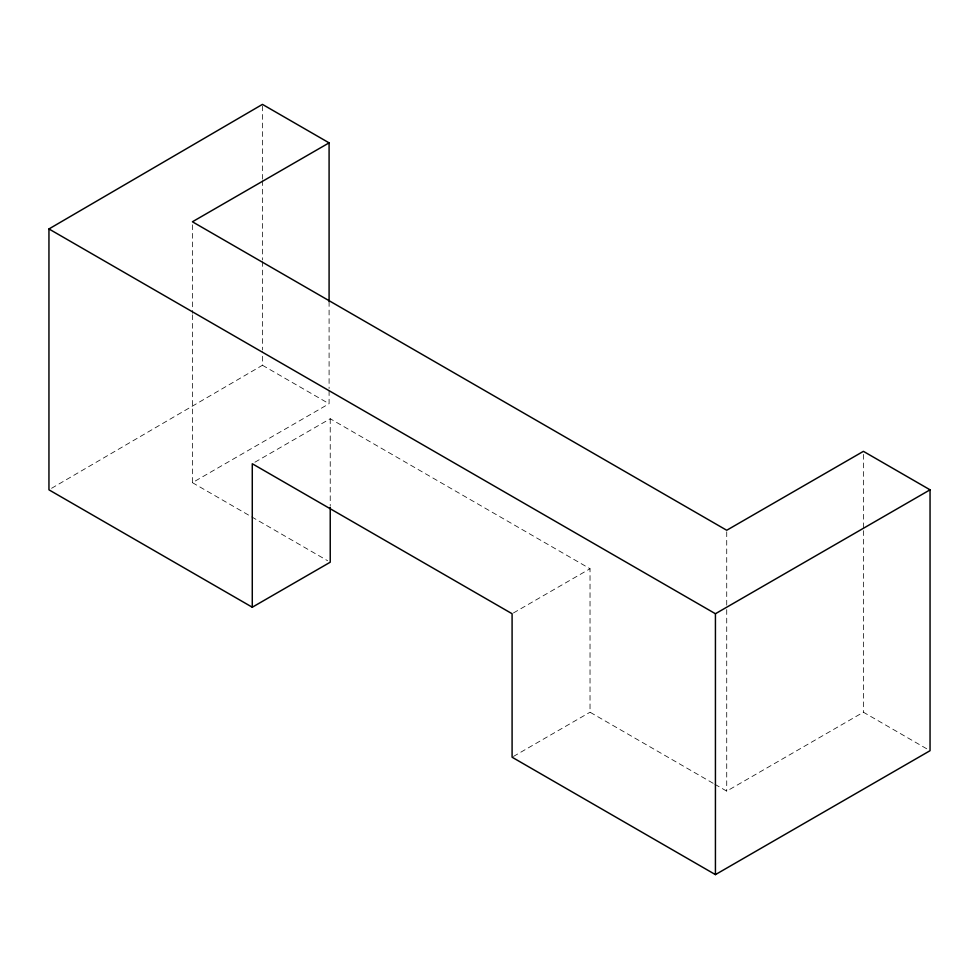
<?xml version="1.0" encoding="UTF-8"?>
<svg xmlns="http://www.w3.org/2000/svg" width="979" height="979" viewBox="0 0 979 979"><rect width="100%" height="100%" fill="white"/><g stroke="black" fill="none" stroke-linecap="round" stroke-linejoin="round"><path stroke-width="0.73" stroke-dasharray="4.89 3.67" d="M51.581 488.288L262.445 365.265L262.445 351.534M192.41 314.834L192.41 482.659L329.091 403.74L329.091 390.009M254.919 462.21L330.229 418.743L590.031 568.738L590.031 712.222L713.581 783.543M513.412 612.976L590.031 568.738M513.412 756.461L590.031 712.222M714.89 784.301L726.724 791.13L863.405 712.222L927.431 749.192M262.445 365.265L329.091 403.74M192.41 482.659L327.598 560.71M863.405 454.403L863.405 529.149M863.405 530.679L863.405 712.222M726.724 531.781L726.724 608.069M726.724 609.587L726.724 791.13M330.229 418.743L330.229 505.739M329.091 301.532L329.091 388.479M262.445 105.916L262.445 179.145M262.445 180.662L262.445 259.998M262.445 261.528L262.445 350.005M192.41 224.827L192.41 313.317"/><path stroke-width="1.47" d="M330.229 507.269L330.229 562.215L252.276 607.225L48.95 489.83L48.95 228.951L262.445 104.386L329.091 142.861L329.091 301.532M329.091 142.861L192.41 221.78L726.724 530.263L863.405 451.343L930.05 489.818L930.05 750.697L715.429 874.614L512.09 757.22L512.09 613.735L252.276 463.74L252.276 607.225M48.95 228.951L715.429 613.735L930.05 489.818M715.429 613.735L715.429 874.614"/></g></svg>
